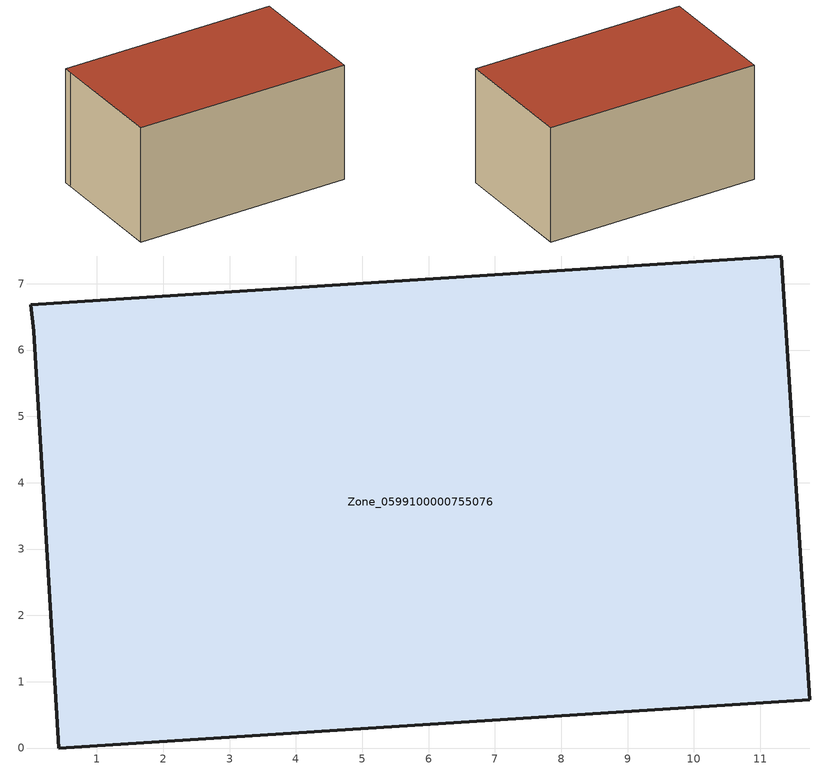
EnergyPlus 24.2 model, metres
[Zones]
Zone_0599100000755076
 floor ground (C_G): 0,6.68 11.31,7.42 11.74,0.73 0.43,0 0.05,6.29 z0
 wall outside (C_F): 0.43,0 11.74,0.73 11.31,7.42 0,6.68 0.05,6.29 0.43,0 z0:6.19
 roof outside (C_R): 11.31,7.42 0,6.68 0.05,6.29 0.43,0 11.74,0.73 z6.19
[BUILDING]
Pand.0599100000755076: North Axis=0; Terrain=City; Loads Convergence Tolerance Value=0.04; Temperature Convergence Tolerance Value=0.4; Solar Distribution=FullExterior; Maximum Number of Warmup Days=25; Minimum Number of Warmup Days=1
[Site:Location]
Rotterdam.The.Hague.AP_ZH_NLD Design_Conditions: Latitude=51.96; Longitude=4.45; Time Zone=1; Elevation=-4.5
[SITE:GROUNDTEMPERATURE:BUILDINGSURFACE]
18, 18, 18, 18, 18, 18, 18, 18, 18, 18, 18, 18
[MATERIAL] Thermal Absorptance=0.9; Solar Absorptance=0.7; Visible Absorptance=0.7
Name | Roughness | Thickness | Conductivity | Density | Specific Heat
G.TC.2006-2014 | MediumSmooth | 0.15 | 0.06 | 540 | 1210
F.TC.2006-2014 | Rough | 0.3 | 0.12 | 1920 | 840
R.TC.2006-2014 | MediumRough | 0.2 | 0.08 | 1500 | 1000
[CONSTRUCTION]
C_G: G.TC.2006-2014
C_F: F.TC.2006-2014
C_R: R.TC.2006-2014
[ZONE]
Zone_0599100000755076: Type=1; Multiplier=1; Ceiling Height=Autocalculate; Volume=Autocalculate; Floor Area=autocalculate; Part of Total Floor Area=Yes
[ZONEINFILTRATION:DESIGNFLOWRATE]
Infil_Zone_0599100000755076: Zone or ZoneList or Space or SpaceList=Zone_0599100000755076; Schedule=AlwaysOn; Design Flow Rate Calculation Method=Flow/Area; Flow Rate per Floor Area=0.0015; Constant Term Coefficient=1; Temperature Term Coefficient=0; Velocity Term Coefficient=0; Velocity Squared Term Coefficient=0
[HVACTEMPLATE:ZONE:IDEALLOADSAIRSYSTEM]
Zone_0599100000755076: Maximum Heating Supply Air Temperature=50; Minimum Cooling Supply Air Temperature=13; Maximum Heating Supply Air Humidity Ratio=0.0156; Minimum Cooling Supply Air Humidity Ratio=0.0077; Heating Limit=NoLimit; Cooling Limit=NoLimit; Dehumidification Control Type=ConstantSensibleHeatRatio; Cooling Sensible Heat Ratio=0.7; Dehumidification Setpoint=60; Humidification Control Type=None; Humidification Setpoint=30; Outdoor Air Method=None; Outdoor Air Flow Rate per Person=0.00944; Outdoor Air Flow Rate per Zone Floor Area=0; Outdoor Air Flow Rate per Zone=0; Demand Controlled Ventilation Type=None; Outdoor Air Economizer Type=NoEconomizer; Heat Recovery Type=None; Sensible Heat Recovery Effectiveness=0.7; Latent Heat Recovery Effectiveness=0.65
[ZONECONTROL:THERMOSTAT]
ThermostatControl_Zone_0599100000755076: Zone or ZoneList=Zone_0599100000755076; Control Type Schedule=DualSetpointControlType; Control 1=Thermostat_Zone_0599100000755076; Temperature Difference Between Cutout And Setpoint=0
[THERMOSTATSETPOINT:DUALSETPOINT]
Thermostat_Zone_0599100000755076: Heating Setpoint Temperature Schedule=HeatingSetpoint_Zone_0599100000755076; Cooling Setpoint Temperature Schedule=CoolingSetpoint_Zone_0599100000755076
[SCHEDULE:COMPACT]
HeatingSetpoint_Zone_0599100000755076: Through: 12/31, For: AllDays, Until: 24:00, 21
CoolingSetpoint_Zone_0599100000755076: Through: 12/31, For: AllDays, Until: 24:00, 24
DualSetpointControlType: Through: 12/31, For: AllDays, Until: 24:00, 4
AlwaysOn: Through: 12/31, For: AllDays, Until: 24:00, 1
